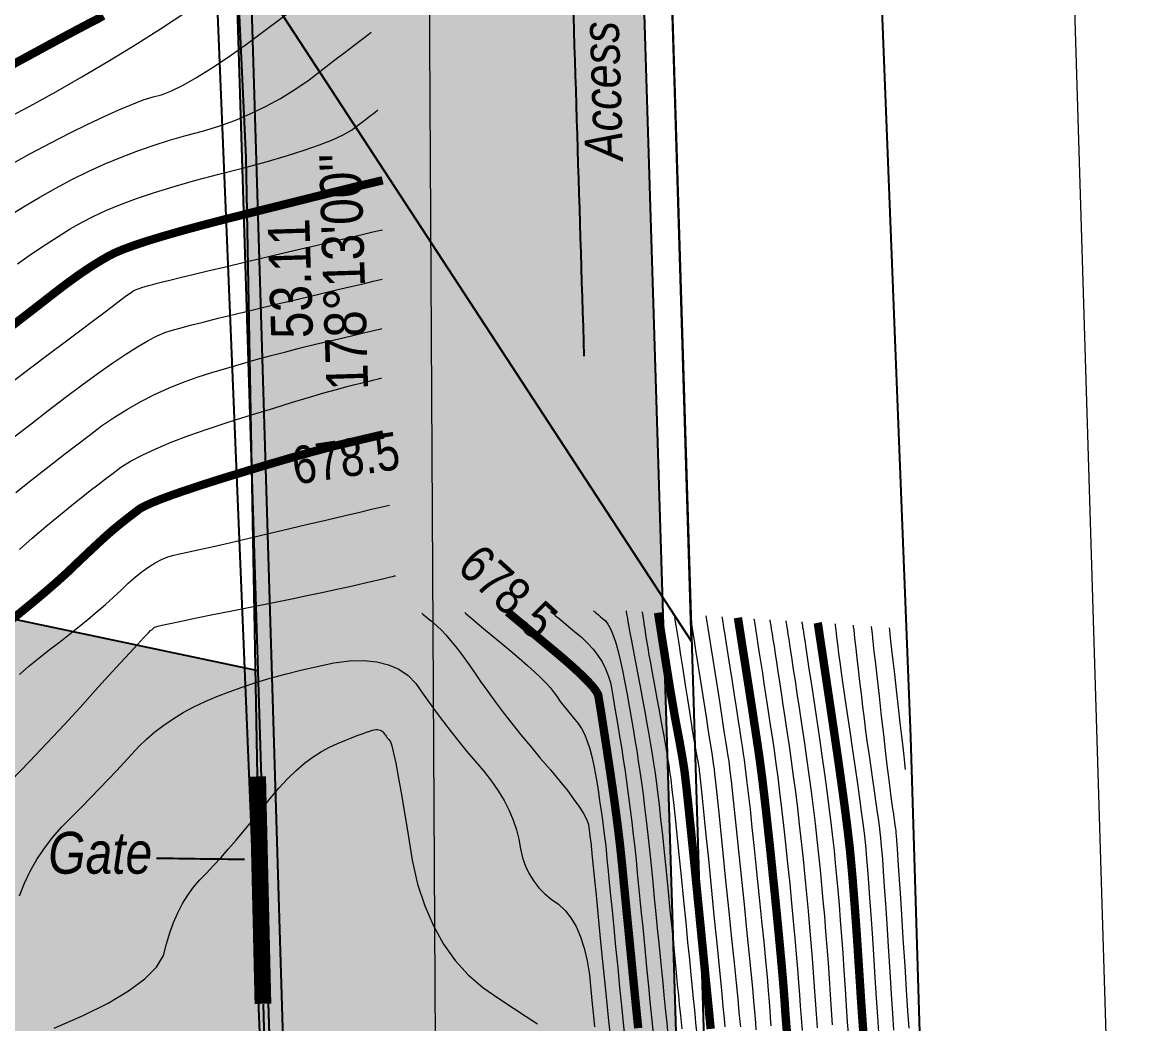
# Model space of a CAD drawing. Extents: x 637295 to 638874, y 5971243 to 5973352.
# Drawn here: x 638084.81 to 638111.22, y 5971351.33 to 5971375.29 of the extents above; entities that cross this region are included whole.
import ezdxf

# ---------------------------------------------------------------- set-up
doc = ezdxf.new("R2010")
doc.units = 0
doc.header["$LTSCALE"] = 5
for name, color, linetype in [('AS-FENCE-DASH', 48, 'foc-FENCE-DASH'), ('AS-POWER-OH-ATCO PIPELINES', 241, 'foc-OHPOWER'), ('AS-ROADS', 254, 'Continuous'), ('L-BD', 7, 'Continuous'), ('L-SEC', 7, 'Continuous'), ('L-TITLEDB', 4, 'Continuous'), ('P-TEMP-ATCO PIPELINES', 104, 'Continuous'), ('P-TEMP-ATCO PIPELINES-H', 71, 'Continuous'), ('T-WATER', 160, 'Continuous')]:
    doc.layers.add(name, color=color, linetype=linetype)
doc.layers.add('AS-GENERAL', color=48, linetype='Continuous', lineweight=18)
doc.layers.add('T-TEXT', color=48, linetype='Continuous', lineweight=18)
for name, color, linetype, lineweight, true_color in [('AS-TELUS-ATCO PIPELINES', 7, 'foc-TEL', 9, 0xff9c38), ('C-TOPO-MAJR', 7, 'Continuous', 15, 0xd3aa5f), ('C-TOPO-MINR', 7, 'Continuous', 13, 0xe9d5af)]:
    doc.layers.add(name, color=color, linetype=linetype, lineweight=lineweight, true_color=true_color)
doc.layers.add('C-TOPO-MAJR-TEXT', color=7, linetype='Continuous', true_color=0x644b1b)
doc.styles.add('1.0', font='ARIALN.TTF', dxfattribs={"height": 1})
doc.styles.add('80L', font='ARIALN.TTF', dxfattribs={"height": 10})
doc.styles.add('foc-LtypeFont', font='ARIALN.TTF', dxfattribs={"height": 7.35})
doc.styles.get("Standard").update_dxf_attribs({"font": 'ARIALN.TTF'})
doc.linetypes.add('foc-FENCE-DASH', pattern='A,0.5,-0.5,1,-0.5,1,-0.5,1,-0.5,1,-0.5,["X",foc-LtypeFont,S=0.2,R=0,X=-0.625,Y=-0.75],-0.5', length=7.5)
doc.linetypes.add('foc-OHPOWER', pattern='A,10,-1,["O/P",foc-LtypeFont,S=0.2,R=0,X=-0.5,Y=-0.75],-3.25', length=14.25)
doc.linetypes.add('foc-TEL', pattern='A,2,-1,["T",foc-LtypeFont,S=0.2,R=0,X=-0.425,Y=-0.75],-1.24,8', length=12.24)
doc.dimstyles.new('Compass 500', dxfattribs={"dimscale": 0.5, "dimtxt": 0.9, "dimasz": 2, "dimexe": 0.2, "dimexo": 0.0625, "dimgap": 0.5, "dimtad": 0, "dimtih": 1, "dimtoh": 1, "dimzin": 0, "dimdsep": 46, "dimtxsty": '1.0', "dimcen": 0.1, "dimse1": 1, "dimse2": 1, "dimclrd": 256, "dimclrt": 256, "dimaunit": 1, "dimadec": 4, "dimazin": 0, "dimtfac": 0.06, "dimtofl": 0, "dimtmove": 0, "dimatfit": 0, "dimfxl": 0.2, "dimtolj": 1, "dimtzin": 0, "dimlwd": -1, "dimarcsym": 0})

msp = doc.modelspace()

# ---------------------------------------------------------------- hatches: boundary and pattern name
at = {"layer": 'P-TEMP-ATCO PIPELINES-H'}
h = msp.add_hatch(color=256, dxfattribs=at)
h.dxf.hatch_style = 1
h.paths.add_polyline_path([(638089.116, 5971402.725), (638094.796, 5971399.421), (638098.963, 5971398.552), (638101.501, 5971317.052), (638091.719, 5971319.116)])
h = msp.add_hatch(color=256, dxfattribs=at)
h.dxf.hatch_style = 1
h.paths.add_polyline_path([(638090.453, 5971359.772), (638061.107, 5971365.964), (638061.73, 5971345.979), (638091.075, 5971339.787)])

# ---------------------------------------------------------------- linework, layer by layer
at = {"layer": 'AS-FENCE-DASH', "flags": 128}
for points in [[(638090.436, 5971357.253), (638090.168, 5971372.053), (638089.918, 5971377.323), (638086.631, 5971382.611), (638079.918, 5971392.575), (638066.515, 5971406.876)], [(638092.302, 5971308.799), (638092.113, 5971314.965), (638091.525, 5971332.09), (638090.876, 5971341.119), (638090.579, 5971351.8)]]:
    msp.add_lwpolyline(points, dxfattribs=at)
at = {"layer": 'AS-GENERAL', "const_width": 0.4, "flags": 128}
msp.add_lwpolyline([(638090.566, 5971351.809), (638090.439, 5971357.246)], dxfattribs=at)
at = {"layer": 'AS-POWER-OH-ATCO PIPELINES', "flags": 128}
msp.add_lwpolyline([(638092.233, 5971308.797), (638089.161, 5971383.409), (638087.9, 5971404.695), (638089.809, 5971423.951)], dxfattribs=at)
at = {"layer": 'AS-ROADS', "flags": 128}
msp.add_lwpolyline([(638104.98, 5971385.304), (638106.047, 5971358.191), (638107.536, 5971309.263)], dxfattribs=at)
at = {"layer": 'AS-TELUS-ATCO PIPELINES', "flags": 128}
for points in [[(638111.223, 5971334.887), (638108.419, 5971426.757), (638108.025, 5971439.14)], [(638094.808, 5971308.875), (638094.683, 5971314.468), (638094.802, 5971331.175), (638094.197, 5971438.192)]]:
    msp.add_lwpolyline(points, dxfattribs=at)
at = {"layer": 'C-TOPO-MAJR', "const_width": 0.2, "flags": 128}
for points in [[(638084.583, 5971374.275), (638085.037, 5971374.522), (638085.434, 5971374.738), (638085.776, 5971374.923), (638086.062, 5971375.076), (638086.292, 5971375.198), (638086.466, 5971375.289), (638086.584, 5971375.348), (638086.75, 5971375.443)], [(638084.47, 5971367.952), (638084.714, 5971368.139), (638084.949, 5971368.32), (638085.177, 5971368.496), (638085.396, 5971368.667), (638085.608, 5971368.833), (638085.811, 5971368.988), (638086.007, 5971369.132), (638086.194, 5971369.265), (638086.373, 5971369.387), (638086.545, 5971369.497), (638086.708, 5971369.597), (638086.863, 5971369.686), (638087.009, 5971369.763), (638087.215, 5971369.85), (638087.478, 5971369.947), (638087.799, 5971370.054), (638088.179, 5971370.169), (638088.617, 5971370.295), (638089.113, 5971370.43), (638089.668, 5971370.575), (638090.28, 5971370.729), (638090.832, 5971370.867), (638091.323, 5971370.99), (638091.753, 5971371.098), (638092.122, 5971371.19), (638092.43, 5971371.266), (638092.677, 5971371.327), (638092.863, 5971371.372), (638092.989, 5971371.401), (638093.098, 5971371.427), (638093.193, 5971371.449), (638093.271, 5971371.468), (638093.334, 5971371.483), (638093.381, 5971371.494), (638093.412, 5971371.501), (638093.428, 5971371.505), (638093.428, 5971371.505)], [(638084.371, 5971360.849), (638084.747, 5971361.15), (638085.086, 5971361.428), (638085.39, 5971361.684), (638085.657, 5971361.916), (638085.888, 5971362.126), (638086.083, 5971362.313), (638086.262, 5971362.483), (638086.425, 5971362.637), (638086.572, 5971362.775), (638086.703, 5971362.896), (638086.818, 5971363.001), (638086.918, 5971363.089), (638087.002, 5971363.162), (638087.07, 5971363.217), (638087.138, 5971363.273), (638087.207, 5971363.328), (638087.277, 5971363.383), (638087.347, 5971363.438), (638087.417, 5971363.492), (638087.488, 5971363.547), (638087.559, 5971363.601), (638087.63, 5971363.655), (638087.75, 5971363.719), (638087.918, 5971363.795), (638088.134, 5971363.882), (638088.399, 5971363.98), (638088.711, 5971364.088), (638089.072, 5971364.208), (638089.481, 5971364.339), (638089.938, 5971364.48), (638090.368, 5971364.611), (638090.771, 5971364.732), (638091.146, 5971364.841), (638091.494, 5971364.941), (638091.814, 5971365.029), (638092.107, 5971365.107), (638092.373, 5971365.174), (638092.611, 5971365.23), (638092.82, 5971365.279), (638092.998, 5971365.322), (638093.147, 5971365.357), (638093.267, 5971365.385), (638093.356, 5971365.406), (638093.415, 5971365.42), (638093.445, 5971365.428), (638093.445, 5971365.428)], [(638096.415, 5971361.18), (638096.415, 5971361.18), (638096.448, 5971361.152), (638096.514, 5971361.097), (638096.614, 5971361.014), (638096.747, 5971360.903), (638096.913, 5971360.764), (638097.112, 5971360.598), (638097.345, 5971360.404), (638097.61, 5971360.183), (638097.844, 5971359.982), (638098.046, 5971359.801), (638098.217, 5971359.64), (638098.355, 5971359.5), (638098.462, 5971359.38), (638098.537, 5971359.28), (638098.58, 5971359.201), (638098.591, 5971359.142), (638098.607, 5971359.046), (638098.629, 5971358.914), (638098.656, 5971358.746), (638098.688, 5971358.541), (638098.725, 5971358.299), (638098.768, 5971358.021), (638098.815, 5971357.707), (638098.868, 5971357.356), (638098.917, 5971357.022), (638098.962, 5971356.705), (638099.003, 5971356.404), (638099.04, 5971356.121), (638099.074, 5971355.854), (638099.103, 5971355.604), (638099.128, 5971355.371), (638099.15, 5971355.155), (638099.174, 5971354.911), (638099.2, 5971354.641), (638099.229, 5971354.344), (638099.261, 5971354.019), (638099.296, 5971353.668), (638099.333, 5971353.29), (638099.373, 5971352.884), (638099.415, 5971352.452), (638099.457, 5971352.032), (638099.498, 5971351.623), (638099.538, 5971351.226)], [(638100.013, 5971361.162), (638100.013, 5971361.162), (638100.018, 5971361.129), (638100.028, 5971361.062), (638100.044, 5971360.962), (638100.065, 5971360.829), (638100.091, 5971360.662), (638100.122, 5971360.462), (638100.159, 5971360.229), (638100.201, 5971359.962), (638100.241, 5971359.71), (638100.279, 5971359.471), (638100.316, 5971359.247), (638100.352, 5971359.036), (638100.386, 5971358.84), (638100.418, 5971358.657), (638100.449, 5971358.489), (638100.479, 5971358.335), (638100.506, 5971358.188), (638100.532, 5971358.05), (638100.555, 5971357.919), (638100.577, 5971357.796), (638100.597, 5971357.68), (638100.614, 5971357.573), (638100.63, 5971357.473), (638100.644, 5971357.381), (638100.664, 5971357.217), (638100.691, 5971356.981), (638100.725, 5971356.674), (638100.764, 5971356.294), (638100.811, 5971355.844), (638100.864, 5971355.321), (638100.923, 5971354.726), (638100.989, 5971354.06), (638101.048, 5971353.467), (638101.099, 5971352.947), (638101.143, 5971352.499), (638101.18, 5971352.125), (638101.21, 5971351.824), (638101.233, 5971351.595), (638101.248, 5971351.44), (638101.256, 5971351.357), (638101.271, 5971351.208)], [(638101.922, 5971361.042), (638101.922, 5971361.042), (638101.928, 5971361.006), (638101.939, 5971360.934), (638101.956, 5971360.825), (638101.979, 5971360.679), (638102.007, 5971360.498), (638102.041, 5971360.28), (638102.081, 5971360.026), (638102.126, 5971359.736), (638102.17, 5971359.455), (638102.212, 5971359.183), (638102.253, 5971358.921), (638102.291, 5971358.669), (638102.328, 5971358.426), (638102.364, 5971358.192), (638102.397, 5971357.968), (638102.429, 5971357.754), (638102.464, 5971357.497), (638102.503, 5971357.198), (638102.544, 5971356.856), (638102.588, 5971356.472), (638102.635, 5971356.046), (638102.686, 5971355.577), (638102.739, 5971355.066), (638102.796, 5971354.513), (638102.847, 5971354.002), (638102.893, 5971353.534), (638102.933, 5971353.109), (638102.968, 5971352.726), (638102.998, 5971352.386), (638103.022, 5971352.088), (638103.041, 5971351.833), (638103.054, 5971351.62), (638103.073, 5971351.376), (638103.096, 5971351.101)], [(638103.831, 5971360.923), (638103.831, 5971360.923), (638103.831, 5971360.921), (638103.832, 5971360.916), (638103.833, 5971360.91), (638103.834, 5971360.901), (638103.836, 5971360.89), (638103.838, 5971360.877), (638103.841, 5971360.862), (638103.843, 5971360.845), (638103.856, 5971360.761), (638103.878, 5971360.611), (638103.911, 5971360.395), (638103.953, 5971360.113), (638104.005, 5971359.764), (638104.067, 5971359.349), (638104.139, 5971358.867), (638104.22, 5971358.32), (638104.295, 5971357.811), (638104.362, 5971357.341), (638104.422, 5971356.91), (638104.475, 5971356.518), (638104.521, 5971356.165), (638104.559, 5971355.851), (638104.591, 5971355.576), (638104.615, 5971355.339), (638104.64, 5971355.071), (638104.666, 5971354.771), (638104.692, 5971354.439), (638104.72, 5971354.076), (638104.749, 5971353.68), (638104.778, 5971353.253), (638104.808, 5971352.794), (638104.84, 5971352.303), (638104.869, 5971351.852), (638104.898, 5971351.439), (638104.925, 5971351.066)]]:
    msp.add_lwpolyline(points, dxfattribs=at)
at = {"layer": 'C-TOPO-MINR', "flags": 128}
for points in [[(638084.371, 5971372.955), (638084.989, 5971373.281), (638085.61, 5971373.623), (638086.233, 5971373.978), (638086.858, 5971374.348), (638087.486, 5971374.733), (638088.116, 5971375.132), (638088.749, 5971375.546)], [(638084.521, 5971371.879), (638084.994, 5971372.137), (638085.494, 5971372.402), (638085.957, 5971372.64), (638086.382, 5971372.85), (638086.769, 5971373.034), (638087.118, 5971373.192), (638087.43, 5971373.322), (638087.704, 5971373.426), (638087.94, 5971373.502), (638088.138, 5971373.552), (638088.377, 5971373.646), (638088.656, 5971373.782), (638088.975, 5971373.962), (638089.334, 5971374.186), (638089.734, 5971374.453), (638090.173, 5971374.763), (638090.653, 5971375.117), (638091.174, 5971375.514)], [(638084.446, 5971370.622), (638084.84, 5971370.87), (638085.23, 5971371.103), (638085.617, 5971371.32), (638085.999, 5971371.522), (638086.384, 5971371.712), (638086.77, 5971371.888), (638087.157, 5971372.052), (638087.547, 5971372.203), (638087.938, 5971372.341), (638088.331, 5971372.467), (638088.726, 5971372.579), (638089.123, 5971372.679), (638089.511, 5971372.798), (638089.891, 5971372.936), (638090.263, 5971373.093), (638090.627, 5971373.269), (638090.982, 5971373.464), (638091.329, 5971373.678), (638091.667, 5971373.911), (638091.997, 5971374.163), (638092.286, 5971374.384), (638092.534, 5971374.573), (638092.741, 5971374.73), (638092.906, 5971374.856), (638093.03, 5971374.951), (638093.112, 5971375.014), (638093.153, 5971375.045), (638093.153, 5971375.045)], [(638084.697, 5971369.505), (638085.035, 5971369.744), (638085.358, 5971369.964), (638085.667, 5971370.163), (638085.96, 5971370.343), (638086.24, 5971370.503), (638086.504, 5971370.643), (638086.81, 5971370.784), (638087.158, 5971370.926), (638087.546, 5971371.07), (638087.976, 5971371.215), (638088.447, 5971371.361), (638088.959, 5971371.508), (638089.513, 5971371.656), (638090.108, 5971371.806), (638090.646, 5971371.95), (638091.127, 5971372.09), (638091.551, 5971372.223), (638091.919, 5971372.352), (638092.23, 5971372.475), (638092.484, 5971372.592), (638092.681, 5971372.705), (638092.821, 5971372.812), (638092.944, 5971372.906), (638093.049, 5971372.986), (638093.137, 5971373.053), (638093.207, 5971373.106), (638093.26, 5971373.146), (638093.295, 5971373.173), (638093.312, 5971373.187), (638093.312, 5971373.187)], [(638084.572, 5971366.687), (638085.011, 5971367.02), (638085.464, 5971367.36), (638085.865, 5971367.662), (638086.216, 5971367.926), (638086.514, 5971368.151), (638086.762, 5971368.338), (638086.958, 5971368.486), (638087.103, 5971368.596), (638087.196, 5971368.667), (638087.238, 5971368.7), (638087.278, 5971368.731), (638087.316, 5971368.759), (638087.353, 5971368.785), (638087.389, 5971368.809), (638087.423, 5971368.831), (638087.455, 5971368.851), (638087.486, 5971368.868), (638087.515, 5971368.884), (638087.555, 5971368.901), (638087.607, 5971368.92), (638087.671, 5971368.941), (638087.746, 5971368.964), (638087.832, 5971368.989), (638087.93, 5971369.015), (638088.04, 5971369.044), (638088.161, 5971369.075), (638088.343, 5971369.119), (638088.585, 5971369.178), (638088.887, 5971369.25), (638089.25, 5971369.337), (638089.673, 5971369.437), (638090.157, 5971369.552), (638090.701, 5971369.68), (638091.305, 5971369.823), (638091.834, 5971369.948), (638092.288, 5971370.055), (638092.666, 5971370.144), (638092.968, 5971370.215), (638093.195, 5971370.269), (638093.346, 5971370.305), (638093.421, 5971370.322), (638093.421, 5971370.322)], [(638084.617, 5971365.37), (638085.021, 5971365.684), (638085.427, 5971365.996), (638085.836, 5971366.307), (638086.247, 5971366.616), (638086.626, 5971366.892), (638086.973, 5971367.136), (638087.287, 5971367.347), (638087.569, 5971367.525), (638087.819, 5971367.671), (638088.036, 5971367.784), (638088.22, 5971367.863), (638088.372, 5971367.911), (638088.576, 5971367.968), (638088.831, 5971368.037), (638089.138, 5971368.116), (638089.496, 5971368.207), (638089.905, 5971368.307), (638090.366, 5971368.419), (638090.878, 5971368.541), (638091.442, 5971368.674), (638091.935, 5971368.791), (638092.358, 5971368.89), (638092.71, 5971368.974), (638092.992, 5971369.04), (638093.204, 5971369.09), (638093.345, 5971369.123), (638093.415, 5971369.14), (638093.415, 5971369.14)], [(638084.66, 5971364.039), (638084.947, 5971364.269), (638085.236, 5971364.498), (638085.527, 5971364.726), (638085.819, 5971364.953), (638086.114, 5971365.179), (638086.41, 5971365.405), (638086.708, 5971365.629), (638087.014, 5971365.839), (638087.326, 5971366.034), (638087.645, 5971366.215), (638087.971, 5971366.382), (638088.304, 5971366.535), (638088.644, 5971366.673), (638088.991, 5971366.797), (638089.345, 5971366.907), (638089.699, 5971367.013), (638090.053, 5971367.116), (638090.407, 5971367.216), (638090.76, 5971367.313), (638091.114, 5971367.406), (638091.467, 5971367.496), (638091.82, 5971367.582), (638092.173, 5971367.666), (638092.482, 5971367.739), (638092.747, 5971367.801), (638092.968, 5971367.853), (638093.144, 5971367.895), (638093.276, 5971367.926), (638093.365, 5971367.947), (638093.409, 5971367.957), (638093.409, 5971367.957)], [(638084.743, 5971362.673), (638084.894, 5971362.809), (638085.049, 5971362.946), (638085.21, 5971363.085), (638085.376, 5971363.226), (638085.547, 5971363.368), (638085.723, 5971363.512), (638085.899, 5971363.656), (638086.077, 5971363.798), (638086.256, 5971363.941), (638086.437, 5971364.082), (638086.618, 5971364.223), (638086.801, 5971364.363), (638086.984, 5971364.503), (638087.169, 5971364.642), (638087.401, 5971364.785), (638087.678, 5971364.932), (638088.002, 5971365.084), (638088.373, 5971365.239), (638088.79, 5971365.399), (638089.253, 5971365.563), (638089.762, 5971365.731), (638090.318, 5971365.903), (638090.823, 5971366.058), (638091.275, 5971366.196), (638091.676, 5971366.316), (638092.025, 5971366.419), (638092.323, 5971366.505), (638092.568, 5971366.573), (638092.762, 5971366.624), (638092.905, 5971366.657), (638093.029, 5971366.687), (638093.136, 5971366.712), (638093.225, 5971366.733), (638093.296, 5971366.75), (638093.349, 5971366.762), (638093.385, 5971366.771), (638093.403, 5971366.775), (638093.403, 5971366.775)], [(638084.743, 5971359.682), (638084.972, 5971359.882), (638085.208, 5971360.078), (638085.451, 5971360.271), (638085.7, 5971360.461), (638085.939, 5971360.648), (638086.169, 5971360.831), (638086.389, 5971361.012), (638086.599, 5971361.189), (638086.8, 5971361.363), (638086.991, 5971361.534), (638087.172, 5971361.702), (638087.344, 5971361.867), (638087.512, 5971362.015), (638087.675, 5971362.145), (638087.835, 5971362.259), (638087.991, 5971362.355), (638088.142, 5971362.434), (638088.289, 5971362.496), (638088.433, 5971362.541), (638088.572, 5971362.569), (638088.765, 5971362.61), (638089.011, 5971362.664), (638089.31, 5971362.732), (638089.663, 5971362.812), (638090.069, 5971362.907), (638090.529, 5971363.014), (638091.042, 5971363.135), (638091.608, 5971363.269), (638092.103, 5971363.386), (638092.528, 5971363.487), (638092.882, 5971363.57), (638093.165, 5971363.637), (638093.378, 5971363.688), (638093.519, 5971363.721), (638093.59, 5971363.738), (638093.59, 5971363.738)], [(638084.539, 5971357.145), (638084.983, 5971357.607), (638085.406, 5971358.053), (638085.81, 5971358.484), (638086.193, 5971358.899), (638086.557, 5971359.299), (638086.877, 5971359.65), (638087.153, 5971359.953), (638087.386, 5971360.206), (638087.574, 5971360.411), (638087.719, 5971360.567), (638087.82, 5971360.675), (638087.877, 5971360.734), (638087.89, 5971360.744), (638087.903, 5971360.754), (638087.915, 5971360.764), (638087.927, 5971360.773), (638087.938, 5971360.783), (638087.948, 5971360.792), (638087.959, 5971360.801), (638087.968, 5971360.81), (638087.977, 5971360.819), (638088.05, 5971360.839), (638088.186, 5971360.871), (638088.386, 5971360.916), (638088.65, 5971360.971), (638088.977, 5971361.039), (638089.367, 5971361.119), (638089.822, 5971361.21), (638090.34, 5971361.313), (638090.818, 5971361.409), (638091.255, 5971361.498), (638091.653, 5971361.58), (638092.011, 5971361.655), (638092.329, 5971361.723), (638092.607, 5971361.784), (638092.845, 5971361.838), (638093.042, 5971361.885), (638093.215, 5971361.926), (638093.364, 5971361.961), (638093.487, 5971361.99), (638093.586, 5971362.013), (638093.66, 5971362.031), (638093.71, 5971362.043), (638093.735, 5971362.048), (638093.735, 5971362.048)], [(638094.363, 5971361.15), (638094.363, 5971361.15), (638094.373, 5971361.141), (638094.394, 5971361.123), (638094.426, 5971361.097), (638094.468, 5971361.062), (638094.521, 5971361.018), (638094.584, 5971360.965), (638094.658, 5971360.904), (638094.742, 5971360.833), (638094.836, 5971360.742), (638094.94, 5971360.63), (638095.054, 5971360.497), (638095.177, 5971360.343), (638095.31, 5971360.168), (638095.453, 5971359.972), (638095.605, 5971359.756), (638095.768, 5971359.518), (638095.94, 5971359.275), (638096.123, 5971359.025), (638096.317, 5971358.77), (638096.521, 5971358.508), (638096.735, 5971358.24), (638096.96, 5971357.967), (638097.195, 5971357.687), (638097.441, 5971357.401), (638097.657, 5971357.141), (638097.844, 5971356.907), (638098.002, 5971356.698), (638098.131, 5971356.515), (638098.231, 5971356.357), (638098.302, 5971356.225), (638098.343, 5971356.119), (638098.355, 5971356.038), (638098.366, 5971355.963), (638098.376, 5971355.894), (638098.385, 5971355.829), (638098.393, 5971355.771), (638098.4, 5971355.718), (638098.406, 5971355.67), (638098.41, 5971355.629), (638098.414, 5971355.592), (638098.424, 5971355.489), (638098.441, 5971355.319), (638098.464, 5971355.081), (638098.494, 5971354.777), (638098.53, 5971354.406), (638098.573, 5971353.968), (638098.623, 5971353.462), (638098.679, 5971352.89), (638098.73, 5971352.369), (638098.777, 5971351.898), (638098.818, 5971351.479), (638098.856, 5971351.11)], [(638095.389, 5971361.165), (638095.389, 5971361.165), (638095.419, 5971361.14), (638095.479, 5971361.089), (638095.57, 5971361.014), (638095.691, 5971360.913), (638095.841, 5971360.787), (638096.023, 5971360.636), (638096.234, 5971360.46), (638096.475, 5971360.259), (638096.693, 5971360.073), (638096.888, 5971359.902), (638097.059, 5971359.747), (638097.206, 5971359.608), (638097.33, 5971359.484), (638097.43, 5971359.375), (638097.506, 5971359.282), (638097.559, 5971359.205), (638097.616, 5971359.125), (638097.676, 5971359.043), (638097.739, 5971358.96), (638097.806, 5971358.874), (638097.876, 5971358.787), (638097.949, 5971358.697), (638098.026, 5971358.606), (638098.106, 5971358.513), (638098.182, 5971358.396), (638098.253, 5971358.256), (638098.319, 5971358.092), (638098.38, 5971357.905), (638098.436, 5971357.695), (638098.488, 5971357.461), (638098.535, 5971357.204), (638098.578, 5971356.924), (638098.616, 5971356.662), (638098.651, 5971356.42), (638098.682, 5971356.198), (638098.709, 5971355.994), (638098.733, 5971355.81), (638098.753, 5971355.645), (638098.769, 5971355.5), (638098.782, 5971355.373), (638098.799, 5971355.2), (638098.82, 5971354.98), (638098.847, 5971354.712), (638098.878, 5971354.398), (638098.913, 5971354.037), (638098.953, 5971353.629), (638098.998, 5971353.173), (638099.047, 5971352.671), (638099.093, 5971352.2), (638099.137, 5971351.761), (638099.178, 5971351.352), (638099.217, 5971350.975)], [(638097.44, 5971361.195), (638097.44, 5971361.195), (638097.461, 5971361.178), (638097.502, 5971361.143), (638097.564, 5971361.092), (638097.646, 5971361.023), (638097.749, 5971360.938), (638097.872, 5971360.835), (638098.016, 5971360.715), (638098.18, 5971360.578), (638098.328, 5971360.436), (638098.46, 5971360.29), (638098.575, 5971360.139), (638098.674, 5971359.984), (638098.756, 5971359.824), (638098.822, 5971359.659), (638098.872, 5971359.49), (638098.905, 5971359.316), (638098.939, 5971359.126), (638098.975, 5971358.921), (638099.013, 5971358.7), (638099.052, 5971358.464), (638099.093, 5971358.211), (638099.135, 5971357.944), (638099.178, 5971357.66), (638099.223, 5971357.361), (638099.267, 5971357.061), (638099.308, 5971356.76), (638099.348, 5971356.458), (638099.385, 5971356.155), (638099.421, 5971355.852), (638099.455, 5971355.547), (638099.487, 5971355.242), (638099.517, 5971354.936), (638099.548, 5971354.622), (638099.58, 5971354.302), (638099.612, 5971353.975), (638099.645, 5971353.64), (638099.679, 5971353.299), (638099.713, 5971352.951), (638099.748, 5971352.595), (638099.783, 5971352.233), (638099.82, 5971351.863), (638099.858, 5971351.485), (638099.898, 5971351.1)], [(638098.466, 5971361.21), (638098.466, 5971361.21), (638098.474, 5971361.203), (638098.49, 5971361.19), (638098.514, 5971361.17), (638098.545, 5971361.144), (638098.585, 5971361.111), (638098.632, 5971361.072), (638098.687, 5971361.026), (638098.75, 5971360.973), (638098.812, 5971360.891), (638098.873, 5971360.779), (638098.933, 5971360.638), (638098.992, 5971360.467), (638099.05, 5971360.267), (638099.107, 5971360.038), (638099.163, 5971359.778), (638099.218, 5971359.49), (638099.271, 5971359.206), (638099.322, 5971358.928), (638099.37, 5971358.654), (638099.416, 5971358.386), (638099.46, 5971358.123), (638099.502, 5971357.866), (638099.541, 5971357.613), (638099.579, 5971357.366), (638099.616, 5971357.1), (638099.654, 5971356.815), (638099.692, 5971356.512), (638099.73, 5971356.19), (638099.768, 5971355.85), (638099.807, 5971355.491), (638099.846, 5971355.113), (638099.885, 5971354.717), (638099.923, 5971354.334), (638099.96, 5971353.963), (638099.995, 5971353.606), (638100.029, 5971353.262), (638100.062, 5971352.93), (638100.093, 5971352.612), (638100.123, 5971352.307), (638100.151, 5971352.014), (638100.183, 5971351.694), (638100.219, 5971351.348), (638100.258, 5971350.973)], [(638099.249, 5971361.21), (638099.249, 5971361.21), (638099.25, 5971361.205), (638099.252, 5971361.194), (638099.254, 5971361.178), (638099.257, 5971361.157), (638099.262, 5971361.131), (638099.267, 5971361.099), (638099.272, 5971361.062), (638099.279, 5971361.02), (638099.293, 5971360.942), (638099.313, 5971360.828), (638099.341, 5971360.679), (638099.375, 5971360.494), (638099.417, 5971360.273), (638099.465, 5971360.017), (638099.52, 5971359.725), (638099.583, 5971359.397), (638099.641, 5971359.086), (638099.695, 5971358.792), (638099.745, 5971358.514), (638099.791, 5971358.252), (638099.833, 5971358.007), (638099.871, 5971357.778), (638099.904, 5971357.566), (638099.934, 5971357.371), (638099.965, 5971357.139), (638100, 5971356.87), (638100.036, 5971356.566), (638100.075, 5971356.225), (638100.116, 5971355.848), (638100.159, 5971355.434), (638100.205, 5971354.984), (638100.253, 5971354.498), (638100.298, 5971354.045), (638100.34, 5971353.624), (638100.378, 5971353.237), (638100.413, 5971352.883), (638100.444, 5971352.561), (638100.473, 5971352.273), (638100.498, 5971352.018), (638100.52, 5971351.795), (638100.547, 5971351.526), (638100.579, 5971351.21)], [(638099.631, 5971361.186), (638099.631, 5971361.186), (638099.634, 5971361.167), (638099.64, 5971361.128), (638099.649, 5971361.07), (638099.661, 5971360.993), (638099.676, 5971360.896), (638099.694, 5971360.781), (638099.716, 5971360.645), (638099.74, 5971360.491), (638099.767, 5971360.326), (638099.796, 5971360.149), (638099.829, 5971359.963), (638099.864, 5971359.765), (638099.901, 5971359.556), (638099.942, 5971359.337), (638099.985, 5971359.107), (638100.031, 5971358.866), (638100.074, 5971358.637), (638100.113, 5971358.421), (638100.15, 5971358.216), (638100.184, 5971358.024), (638100.215, 5971357.844), (638100.242, 5971357.675), (638100.267, 5971357.519), (638100.289, 5971357.376), (638100.315, 5971357.178), (638100.345, 5971356.926), (638100.38, 5971356.62), (638100.42, 5971356.26), (638100.463, 5971355.846), (638100.512, 5971355.378), (638100.564, 5971354.855), (638100.621, 5971354.279), (638100.673, 5971353.756), (638100.719, 5971353.286), (638100.761, 5971352.868), (638100.796, 5971352.504), (638100.827, 5971352.193), (638100.853, 5971351.934), (638100.873, 5971351.729), (638100.888, 5971351.576), (638100.91, 5971351.357), (638100.94, 5971351.072)], [(638100.395, 5971361.138), (638100.395, 5971361.138), (638100.402, 5971361.091), (638100.417, 5971360.996), (638100.439, 5971360.854), (638100.469, 5971360.665), (638100.506, 5971360.428), (638100.55, 5971360.144), (638100.602, 5971359.812), (638100.661, 5971359.433), (638100.715, 5971359.094), (638100.763, 5971358.793), (638100.804, 5971358.53), (638100.84, 5971358.307), (638100.871, 5971358.123), (638100.895, 5971357.978), (638100.914, 5971357.871), (638100.927, 5971357.804), (638100.939, 5971357.739), (638100.95, 5971357.679), (638100.96, 5971357.621), (638100.97, 5971357.567), (638100.978, 5971357.517), (638100.986, 5971357.47), (638100.993, 5971357.426), (638100.999, 5971357.385), (638101.014, 5971357.256), (638101.037, 5971357.036), (638101.069, 5971356.728), (638101.109, 5971356.329), (638101.158, 5971355.842), (638101.216, 5971355.264), (638101.282, 5971354.598), (638101.357, 5971353.841), (638101.422, 5971353.178), (638101.479, 5971352.608), (638101.526, 5971352.131), (638101.564, 5971351.746), (638101.593, 5971351.455), (638101.612, 5971351.256)], [(638100.776, 5971361.114), (638100.776, 5971361.114), (638100.785, 5971361.057), (638100.803, 5971360.944), (638100.83, 5971360.774), (638100.865, 5971360.546), (638100.91, 5971360.263), (638100.963, 5971359.922), (638101.025, 5971359.524), (638101.096, 5971359.07), (638101.159, 5971358.671), (638101.213, 5971358.326), (638101.258, 5971358.037), (638101.295, 5971357.803), (638101.323, 5971357.623), (638101.342, 5971357.498), (638101.353, 5971357.429), (638101.355, 5971357.414), (638101.366, 5971357.308), (638101.387, 5971357.112), (638101.417, 5971356.824), (638101.456, 5971356.445), (638101.504, 5971355.974), (638101.562, 5971355.413), (638101.628, 5971354.761), (638101.704, 5971354.017), (638101.771, 5971353.361), (638101.829, 5971352.792), (638101.877, 5971352.311), (638101.917, 5971351.916), (638101.947, 5971351.609), (638101.968, 5971351.389), (638101.98, 5971351.256)], [(638101.158, 5971361.09), (638101.158, 5971361.09), (638101.166, 5971361.04), (638101.182, 5971360.94), (638101.205, 5971360.791), (638101.236, 5971360.591), (638101.276, 5971360.341), (638101.322, 5971360.041), (638101.377, 5971359.692), (638101.44, 5971359.292), (638101.496, 5971358.932), (638101.546, 5971358.612), (638101.589, 5971358.332), (638101.627, 5971358.091), (638101.658, 5971357.891), (638101.683, 5971357.73), (638101.701, 5971357.609), (638101.713, 5971357.527), (638101.732, 5971357.371), (638101.759, 5971357.14), (638101.792, 5971356.834), (638101.833, 5971356.454), (638101.881, 5971355.998), (638101.936, 5971355.468), (638101.999, 5971354.863), (638102.068, 5971354.183), (638102.13, 5971353.575), (638102.183, 5971353.04), (638102.229, 5971352.577), (638102.267, 5971352.186), (638102.297, 5971351.868), (638102.32, 5971351.622), (638102.334, 5971351.448), (638102.34, 5971351.347), (638102.354, 5971351.186)], [(638101.54, 5971361.066), (638101.54, 5971361.066), (638101.547, 5971361.023), (638101.56, 5971360.937), (638101.581, 5971360.808), (638101.608, 5971360.635), (638101.641, 5971360.419), (638101.682, 5971360.161), (638101.729, 5971359.859), (638101.783, 5971359.514), (638101.833, 5971359.193), (638101.879, 5971358.898), (638101.921, 5971358.627), (638101.959, 5971358.38), (638101.993, 5971358.158), (638102.023, 5971357.961), (638102.049, 5971357.788), (638102.071, 5971357.641), (638102.098, 5971357.434), (638102.131, 5971357.169), (638102.168, 5971356.845), (638102.211, 5971356.463), (638102.258, 5971356.022), (638102.311, 5971355.523), (638102.369, 5971354.965), (638102.432, 5971354.348), (638102.488, 5971353.789), (638102.538, 5971353.287), (638102.581, 5971352.843), (638102.618, 5971352.456), (638102.648, 5971352.127), (638102.671, 5971351.855), (638102.687, 5971351.64), (638102.697, 5971351.484), (638102.713, 5971351.281)], [(638102.304, 5971361.018), (638102.304, 5971361.018), (638102.308, 5971360.989), (638102.318, 5971360.93), (638102.331, 5971360.842), (638102.35, 5971360.724), (638102.373, 5971360.576), (638102.401, 5971360.4), (638102.433, 5971360.193), (638102.47, 5971359.957), (638102.507, 5971359.716), (638102.545, 5971359.469), (638102.584, 5971359.216), (638102.624, 5971358.958), (638102.664, 5971358.693), (638102.704, 5971358.424), (638102.746, 5971358.148), (638102.788, 5971357.867), (638102.831, 5971357.56), (638102.874, 5971357.226), (638102.919, 5971356.867), (638102.965, 5971356.481), (638103.012, 5971356.07), (638103.06, 5971355.632), (638103.109, 5971355.168), (638103.16, 5971354.678), (638103.205, 5971354.216), (638103.247, 5971353.782), (638103.285, 5971353.375), (638103.318, 5971352.996), (638103.348, 5971352.645), (638103.373, 5971352.321), (638103.394, 5971352.025), (638103.411, 5971351.757), (638103.432, 5971351.471), (638103.456, 5971351.169)], [(638102.686, 5971360.995), (638102.686, 5971360.995), (638102.689, 5971360.972), (638102.696, 5971360.927), (638102.707, 5971360.859), (638102.721, 5971360.768), (638102.739, 5971360.655), (638102.76, 5971360.519), (638102.785, 5971360.36), (638102.813, 5971360.179), (638102.844, 5971359.977), (638102.879, 5971359.755), (638102.916, 5971359.511), (638102.956, 5971359.246), (638102.999, 5971358.961), (638103.045, 5971358.655), (638103.094, 5971358.328), (638103.146, 5971357.98), (638103.197, 5971357.622), (638103.246, 5971357.255), (638103.295, 5971356.878), (638103.343, 5971356.491), (638103.389, 5971356.094), (638103.435, 5971355.687), (638103.48, 5971355.27), (638103.523, 5971354.844), (638103.564, 5971354.43), (638103.602, 5971354.029), (638103.637, 5971353.641), (638103.669, 5971353.266), (638103.698, 5971352.903), (638103.724, 5971352.554), (638103.748, 5971352.217), (638103.768, 5971351.893), (638103.791, 5971351.566), (638103.817, 5971351.236)], [(638103.067, 5971360.971), (638103.067, 5971360.971), (638103.07, 5971360.955), (638103.075, 5971360.923), (638103.082, 5971360.876), (638103.092, 5971360.812), (638103.105, 5971360.733), (638103.119, 5971360.638), (638103.137, 5971360.528), (638103.157, 5971360.401), (638103.182, 5971360.239), (638103.212, 5971360.04), (638103.247, 5971359.806), (638103.288, 5971359.535), (638103.334, 5971359.229), (638103.386, 5971358.886), (638103.442, 5971358.508), (638103.504, 5971358.093), (638103.563, 5971357.685), (638103.618, 5971357.284), (638103.671, 5971356.888), (638103.72, 5971356.5), (638103.767, 5971356.117), (638103.81, 5971355.741), (638103.85, 5971355.372), (638103.887, 5971355.009), (638103.923, 5971354.644), (638103.956, 5971354.276), (638103.989, 5971353.907), (638104.019, 5971353.536), (638104.048, 5971353.162), (638104.076, 5971352.787), (638104.101, 5971352.41), (638104.126, 5971352.03), (638104.151, 5971351.662), (638104.177, 5971351.304)], [(638103.449, 5971360.947), (638103.449, 5971360.947), (638103.451, 5971360.938), (638103.453, 5971360.92), (638103.458, 5971360.893), (638103.463, 5971360.857), (638103.47, 5971360.812), (638103.479, 5971360.758), (638103.489, 5971360.695), (638103.5, 5971360.623), (638103.519, 5971360.5), (638103.545, 5971360.326), (638103.579, 5971360.1), (638103.621, 5971359.824), (638103.67, 5971359.496), (638103.726, 5971359.117), (638103.79, 5971358.688), (638103.862, 5971358.206), (638103.929, 5971357.748), (638103.99, 5971357.312), (638104.046, 5971356.899), (638104.098, 5971356.509), (638104.144, 5971356.141), (638104.184, 5971355.796), (638104.22, 5971355.474), (638104.251, 5971355.174), (638104.281, 5971354.857), (638104.311, 5971354.524), (638104.341, 5971354.173), (638104.37, 5971353.806), (638104.398, 5971353.421), (638104.427, 5971353.02), (638104.455, 5971352.602), (638104.483, 5971352.167), (638104.51, 5971351.757), (638104.537, 5971351.372), (638104.565, 5971351.012)], [(638104.246, 5971360.895), (638104.246, 5971360.895), (638104.248, 5971360.879), (638104.251, 5971360.849), (638104.257, 5971360.803), (638104.264, 5971360.743), (638104.272, 5971360.667), (638104.282, 5971360.576), (638104.294, 5971360.469), (638104.308, 5971360.348), (638104.329, 5971360.184), (638104.356, 5971359.979), (638104.39, 5971359.733), (638104.431, 5971359.445), (638104.478, 5971359.115), (638104.533, 5971358.743), (638104.594, 5971358.33), (638104.662, 5971357.875), (638104.723, 5971357.455), (638104.778, 5971357.071), (638104.827, 5971356.722), (638104.87, 5971356.408), (638104.907, 5971356.129), (638104.937, 5971355.886), (638104.961, 5971355.677), (638104.978, 5971355.504), (638104.998, 5971355.285), (638105.02, 5971355.018), (638105.044, 5971354.705), (638105.07, 5971354.346), (638105.099, 5971353.939), (638105.129, 5971353.486), (638105.162, 5971352.986), (638105.197, 5971352.44), (638105.229, 5971351.947), (638105.258, 5971351.507), (638105.285, 5971351.12)], [(638104.677, 5971360.864), (638104.677, 5971360.864), (638104.681, 5971360.827), (638104.69, 5971360.752), (638104.702, 5971360.64), (638104.719, 5971360.49), (638104.741, 5971360.303), (638104.766, 5971360.078), (638104.796, 5971359.816), (638104.83, 5971359.517), (638104.865, 5971359.219), (638104.901, 5971358.922), (638104.938, 5971358.627), (638104.976, 5971358.333), (638105.016, 5971358.04), (638105.057, 5971357.749), (638105.099, 5971357.46), (638105.141, 5971357.171), (638105.18, 5971356.906), (638105.215, 5971356.662), (638105.247, 5971356.441), (638105.274, 5971356.242), (638105.297, 5971356.065), (638105.316, 5971355.911), (638105.331, 5971355.779), (638105.342, 5971355.67), (638105.357, 5971355.498), (638105.375, 5971355.266), (638105.396, 5971354.971), (638105.421, 5971354.616), (638105.449, 5971354.198), (638105.481, 5971353.719), (638105.515, 5971353.179), (638105.554, 5971352.577), (638105.588, 5971352.042), (638105.619, 5971351.574), (638105.645, 5971351.174)], [(638105.108, 5971360.834), (638105.108, 5971360.834), (638105.115, 5971360.775), (638105.128, 5971360.655), (638105.148, 5971360.476), (638105.175, 5971360.238), (638105.209, 5971359.939), (638105.25, 5971359.581), (638105.297, 5971359.163), (638105.351, 5971358.686), (638105.4, 5971358.253), (638105.445, 5971357.864), (638105.486, 5971357.52), (638105.522, 5971357.221), (638105.554, 5971356.966), (638105.581, 5971356.755), (638105.603, 5971356.589), (638105.621, 5971356.468), (638105.638, 5971356.356), (638105.653, 5971356.253), (638105.666, 5971356.16), (638105.677, 5971356.076), (638105.687, 5971356.002), (638105.695, 5971355.937), (638105.701, 5971355.881), (638105.706, 5971355.835), (638105.715, 5971355.712), (638105.729, 5971355.513), (638105.748, 5971355.238), (638105.771, 5971354.886), (638105.799, 5971354.457), (638105.832, 5971353.952), (638105.869, 5971353.371), (638105.911, 5971352.713), (638105.947, 5971352.137), (638105.979, 5971351.642), (638106.005, 5971351.228)], [(638105.538, 5971360.804), (638105.538, 5971360.804), (638105.544, 5971360.751), (638105.556, 5971360.645), (638105.574, 5971360.487), (638105.598, 5971360.275), (638105.628, 5971360.01), (638105.664, 5971359.693), (638105.706, 5971359.322), (638105.754, 5971358.898), (638105.796, 5971358.528), (638105.832, 5971358.21), (638105.862, 5971357.946), (638105.886, 5971357.734), (638105.904, 5971357.575), (638105.916, 5971357.469), (638105.922, 5971357.416), (638105.922, 5971357.416)], [(638084.744, 5971354.389), (638084.863, 5971354.69), (638085.002, 5971354.981), (638085.161, 5971355.262), (638085.34, 5971355.532), (638085.539, 5971355.793), (638085.757, 5971356.042), (638085.996, 5971356.282), (638086.226, 5971356.515), (638086.448, 5971356.741), (638086.661, 5971356.961), (638086.866, 5971357.174), (638087.062, 5971357.381), (638087.25, 5971357.582), (638087.429, 5971357.776), (638087.599, 5971357.963), (638087.784, 5971358.142), (638087.982, 5971358.312), (638088.194, 5971358.474), (638088.42, 5971358.628), (638088.66, 5971358.773), (638088.914, 5971358.909), (638089.181, 5971359.037), (638089.463, 5971359.156), (638089.76, 5971359.272), (638090.072, 5971359.383), (638090.399, 5971359.49), (638090.741, 5971359.594), (638091.099, 5971359.693), (638091.472, 5971359.788), (638091.86, 5971359.88), (638092.263, 5971359.967), (638092.636, 5971360.014), (638092.978, 5971360.023), (638093.288, 5971359.991), (638093.568, 5971359.92), (638093.817, 5971359.81), (638094.035, 5971359.66), (638094.223, 5971359.471), (638094.379, 5971359.242), (638094.541, 5971359.012), (638094.709, 5971358.781), (638094.884, 5971358.549), (638095.064, 5971358.316), (638095.25, 5971358.082), (638095.442, 5971357.847), (638095.64, 5971357.61), (638095.844, 5971357.373), (638096.027, 5971357.137), (638096.189, 5971356.902), (638096.33, 5971356.668), (638096.451, 5971356.435), (638096.55, 5971356.204), (638096.628, 5971355.973), (638096.685, 5971355.744), (638096.722, 5971355.516), (638096.775, 5971355.302), (638096.846, 5971355.102), (638096.934, 5971354.915), (638097.04, 5971354.742), (638097.162, 5971354.584), (638097.302, 5971354.439), (638097.459, 5971354.308), (638097.634, 5971354.191), (638097.791, 5971354.043), (638097.931, 5971353.864), (638098.053, 5971353.654), (638098.159, 5971353.413), (638098.246, 5971353.141), (638098.317, 5971352.838), (638098.37, 5971352.504), (638098.406, 5971352.139), (638098.438, 5971351.81), (638098.467, 5971351.516), (638098.493, 5971351.258)], [(638085.571, 5971351.228), (638086.271, 5971351.527), (638086.866, 5971351.823), (638087.355, 5971352.115), (638087.739, 5971352.403), (638088.017, 5971352.687), (638088.19, 5971352.967), (638088.258, 5971353.243), (638088.337, 5971353.504), (638088.428, 5971353.752), (638088.531, 5971353.985), (638088.645, 5971354.204), (638088.77, 5971354.409), (638088.908, 5971354.599), (638089.056, 5971354.775), (638089.217, 5971354.937), (638089.384, 5971355.113), (638089.557, 5971355.302), (638089.737, 5971355.504), (638089.924, 5971355.72), (638090.117, 5971355.95), (638090.317, 5971356.192), (638090.523, 5971356.449), (638090.736, 5971356.718), (638090.946, 5971356.964), (638091.154, 5971357.187), (638091.359, 5971357.386), (638091.563, 5971357.562), (638091.763, 5971357.715), (638091.962, 5971357.844), (638092.157, 5971357.949), (638092.351, 5971358.031), (638092.526, 5971358.104), (638092.682, 5971358.168), (638092.819, 5971358.223), (638092.938, 5971358.269), (638093.038, 5971358.306), (638093.119, 5971358.333), (638093.182, 5971358.352), (638093.226, 5971358.361), (638093.267, 5971358.367), (638093.304, 5971358.367), (638093.338, 5971358.364), (638093.368, 5971358.356), (638093.396, 5971358.344), (638093.419, 5971358.328), (638093.44, 5971358.307), (638093.457, 5971358.282), (638093.474, 5971358.257), (638093.493, 5971358.232), (638093.512, 5971358.207), (638093.531, 5971358.181), (638093.552, 5971358.156), (638093.573, 5971358.13), (638093.594, 5971358.104), (638093.617, 5971358.078), (638093.648, 5971357.979), (638093.689, 5971357.807), (638093.74, 5971357.562), (638093.799, 5971357.244), (638093.868, 5971356.853), (638093.947, 5971356.388), (638094.035, 5971355.85), (638094.132, 5971355.24), (638094.265, 5971354.673), (638094.435, 5971354.15), (638094.64, 5971353.671), (638094.882, 5971353.237), (638095.16, 5971352.846), (638095.473, 5971352.499), (638095.823, 5971352.196), (638096.209, 5971351.937), (638096.556, 5971351.705), (638096.862, 5971351.502), (638097.129, 5971351.326)]]:
    msp.add_lwpolyline(points, dxfattribs=at)
at = {"layer": 'L-SEC'}
msp.add_line((638098.473, 5971437.216), (638102.383, 5971309.106), dxfattribs=at)
at = {"layer": 'L-TITLEDB'}
msp.add_line((638088.34, 5971439.529), (638092.33, 5971308.8), dxfattribs=at)
at = {"layer": 'L-TITLEDB', "flags": 128}
msp.add_lwpolyline([(638045.838, 5971428.763), (638080.036, 5971392.305), (638100.815, 5971360.475), (638099.337, 5971409.114), (638066.135, 5971444.598)], dxfattribs=at)
at = {"layer": 'P-TEMP-ATCO PIPELINES', "flags": 128}
for points in [[(638089.116, 5971402.725), (638094.796, 5971399.421), (638098.963, 5971398.552), (638101.501, 5971317.052), (638091.719, 5971319.116)], [(638090.453, 5971359.772), (638061.107, 5971365.964), (638061.73, 5971345.979), (638091.075, 5971339.787)]]:
    msp.add_lwpolyline(points, close=True, dxfattribs=at)

# ---------------------------------------------------------------- texts
at = {"layer": 'C-TOPO-MAJR-TEXT', "linetype": 'Continuous', "lineweight": -3, "char_height": 0.8998, "width": 1.68208, "attachment_point": 5, "bg_fill": 1, "box_fill_scale": 1.182, "bg_fill_color": 71, "bg_fill_transparency": 0}
for insert, rotation in [((638092.546, 5971364.855, 679.5), 8.5743), ((638096.426, 5971361.659, 679.5), 317.6372)]:
    msp.add_mtext('678.5', dxfattribs=dict(at, insert=insert, rotation=rotation))
at = {"layer": 'L-BD', "attachment_point": 2, "rotation": 91.7831, "style": '80L', "bg_fill": 1, "box_fill_scale": 1.15, "bg_fill_color": 71, "bg_fill_transparency": 0}
for s, insert, char_height, width in [("178°13'00''", (638091.996, 5971369.3), 0.99973, 5.76802), ('53.11', (638090.719, 5971369.139), 0.9997, 2.94436)]:
    msp.add_mtext(s, dxfattribs=dict(at, insert=insert, char_height=char_height, width=width))
at = {"layer": 'T-TEXT', "insert": (638085.434, 5971355.921), "char_height": 0.99973, "attachment_point": 1, "style": '80L'}
msp.add_mtext_dynamic_manual_height_columns('{\\fArial Narrow|b0|i1|c0|p34;Gate}', width=2.465, gutter_width=9.997, heights=[0], dxfattribs=at)
at = {"layer": 'T-WATER', "insert": (638098.274, 5971371.969), "char_height": 0.89976, "attachment_point": 1, "rotation": 91.7831, "style": '80L'}
msp.add_mtext_dynamic_manual_height_columns('{\\fArial Narrow|b0|i1|c0|p34;Access}', width=2.87172, gutter_width=49.986, heights=[0], dxfattribs=at)

# ---------------------------------------------------------------- leaders
at = {"layer": 'T-TEXT', "path_type": 1}
msp.add_leader([(638090.126, 5971355.258), (638088.023, 5971355.285)], dimstyle='Compass 500', dxfattribs=at)
at = {"layer": 'T-WATER', "color": 6, "path_type": 1}
msp.add_leader([(638098.249, 5971367.297), (638097.897, 5971378.611)], dimstyle='Compass 500', dxfattribs=at)

doc.saveas('drawing.dxf')
